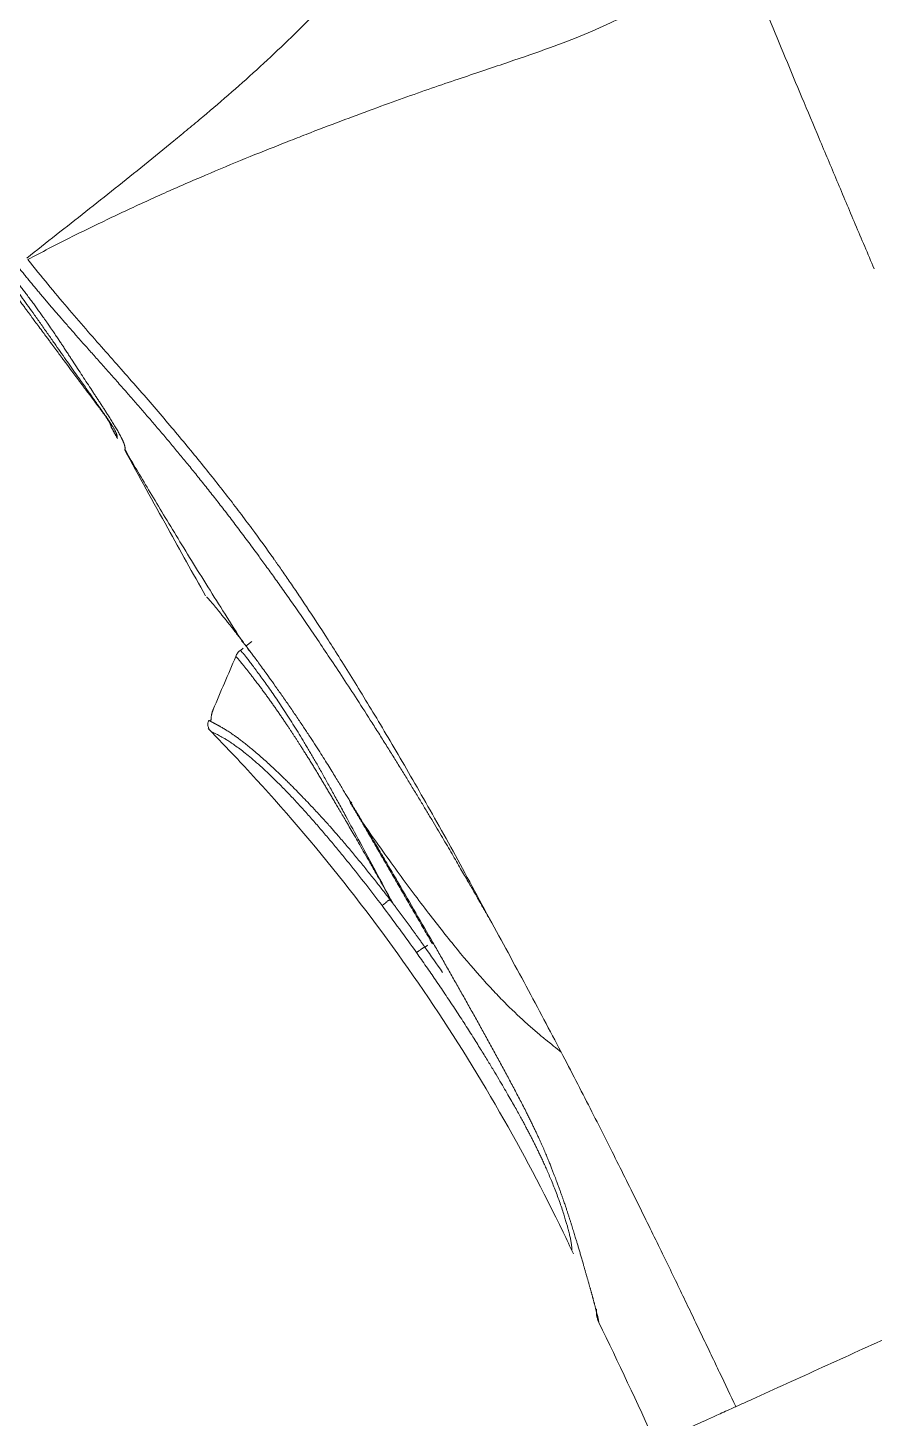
# Model space of a CAD drawing. Extents: x 1155 to 2284, y 0 to 827.
# Drawn here: x 1906.8 to 1940.4, y 413.6 to 468.8 of the extents above; entities that cross this region are included whole.
import ezdxf

# ---------------------------------------------------------------- set-up
doc = ezdxf.new("R2010")
doc.units = 0
doc.header["$LTSCALE"] = 3
doc.header["$MEASUREMENT"] = 0
doc.layers.add('1', color=7, linetype='CONTINUOUS')

msp = doc.modelspace()

# ---------------------------------------------------------------- linework, layer by layer
at = {"layer": '1', "color": 7, "linetype": 'Continuous', "lineweight": 18}
for p, q in [((1910.072, 452.935), (1910.072, 452.939)), ((1910.31, 452.498), (1910.31, 452.499)), ((1910.604, 452.022), (1910.604, 452.022)), ((1910.604, 452.022), (1910.604, 452.022)), ((1915.646, 444.43), (1915.42, 444.252)), ((1915.308, 444.164), (1915.195, 444.075)), ((1922.526, 432.289), (1922.513, 432.307)), ((1929.319, 417.784), (1929.321, 417.778))]:
    msp.add_line(p, q, dxfattribs=at)
at = {"layer": '1', "color": 7, "linetype": 'Continuous', "lineweight": 13}
msp.add_ellipse((1860.488, 388.334), major_axis=(-75.634, 0), ratio=1, start_param=3.758309, end_param=3.788916, dxfattribs=at)
at = {"layer": '1', "color": 7, "linetype": 'Continuous', "lineweight": 18}
msp.add_ellipse((1923.673, 432.95), major_axis=(-0.869, -0.495), ratio=0.007376, start_param=6.273485, end_param=6.568185, dxfattribs=at)
at = {"layer": '1', "color": 7, "linetype": 'Continuous', "lineweight": 13}
for points, knots in [([(1924.361, 475.747), (1923.673, 475.034), (1922.984, 474.323), (1922.127, 473.434), (1921.956, 473.256), (1921.614, 472.9), (1921.443, 472.722), (1920.931, 472.189), (1920.589, 471.832), (1919.902, 471.12), (1919.557, 470.764), (1918.863, 470.053), (1918.512, 469.697), (1917.805, 468.989), (1917.447, 468.636), (1916.722, 467.937), (1916.355, 467.591), (1915.24, 466.568), (1914.477, 465.905), (1913.515, 465.094), (1913.322, 464.933), (1912.936, 464.613), (1912.743, 464.453), (1912.163, 463.977), (1911.776, 463.662), (1911.001, 463.038), (1910.614, 462.727), (1909.837, 462.109), (1909.448, 461.801), (1908.67, 461.186), (1908.28, 460.879), (1907.498, 460.262), (1907.106, 459.953), (1906.714, 459.643)], [0, 0, 0, 0, 0.125, 0.125, 0.15625, 0.15625, 0.1875, 0.1875, 0.25, 0.25, 0.3125, 0.3125, 0.375, 0.375, 0.4375, 0.4375, 0.5, 0.5, 0.625, 0.625, 0.65625, 0.65625, 0.6875, 0.6875, 0.75, 0.75, 0.8125, 0.8125, 0.875, 0.875, 0.9375, 0.9375, 1, 1, 1, 1]), ([(1933.632, 471.908), (1933.531, 471.779), (1933.421, 471.638), (1933.181, 471.341), (1933.05, 471.185), (1932.828, 470.947), (1932.749, 470.868), (1932.583, 470.708), (1932.494, 470.628), (1932.214, 470.387), (1932.005, 470.224), (1931.537, 469.893), (1931.278, 469.725), (1930.697, 469.387), (1930.375, 469.217), (1929.664, 468.874), (1929.275, 468.701), (1928.425, 468.351), (1927.964, 468.173), (1926.964, 467.808), (1926.425, 467.621), (1925.551, 467.324), (1925.249, 467.222), (1924.623, 467.012), (1924.299, 466.903), (1923.292, 466.563), (1922.574, 466.318), (1921.424, 465.909), (1921.028, 465.766), (1920.208, 465.466), (1919.785, 465.309), (1918.907, 464.979), (1918.225, 464.719), (1917.51, 464.442), (1917.026, 464.252), (1916.781, 464.155), (1916.034, 463.858), (1915.522, 463.652), (1914.478, 463.221), (1913.945, 462.997), (1913.136, 462.648), (1912.864, 462.529), (1912.317, 462.288), (1911.767, 462.042), (1911.212, 461.788), (1910.656, 461.53), (1909.818, 461.137), (1908.978, 460.727), (1908.141, 460.307), (1907.863, 460.165), (1907.308, 459.879), (1907.032, 459.734), (1906.757, 459.589)], [0, 0, 0, 0, 0.0625, 0.0625, 0.125, 0.125, 0.15625, 0.15625, 0.1875, 0.1875, 0.25, 0.25, 0.3125, 0.3125, 0.375, 0.375, 0.4375, 0.4375, 0.5, 0.5, 0.5625, 0.5625, 0.59375, 0.59375, 0.625, 0.625, 0.6875, 0.6875, 0.71875, 0.71875, 0.75, 0.75, 0.78125, 0.796875, 0.796875, 0.8125, 0.8125, 0.84375, 0.84375, 0.875, 0.875, 0.890625, 0.890625, 0.90625, 0.921875, 0.921875, 0.9375, 0.96875, 0.96875, 0.984375, 0.984375, 1, 1, 1, 1]), ([(1910.31, 452.51), (1910.31, 452.507), (1910.31, 452.503), (1910.31, 452.5), (1910.31, 452.499), (1910.31, 452.499)], [0, 0, 0, 0, 0.406548, 0.855413, 1, 1, 1, 1]), ([(1910.611, 452.048), (1910.611, 452.048), (1910.611, 452.049), (1910.612, 452.05), (1910.612, 452.051), (1910.612, 452.052)], [0, 0, 0, 0, 0.5, 0.5, 1, 1, 1, 1]), ([(1910.612, 452.052), (1910.87, 451.605), (1911.165, 451.102), (1911.657, 450.273), (1911.83, 449.985), (1912.191, 449.386), (1912.568, 448.764), (1912.972, 448.103), (1913.39, 447.426), (1913.605, 447.079), (1914.265, 446.019), (1914.727, 445.286), (1915.201, 444.541)], [0, 0, 0, 0, 0.25, 0.25, 0.375, 0.375, 0.5, 0.625, 0.625, 0.75, 0.75, 1, 1, 1, 1]), ([(1915.585, 444.027), (1915.581, 444.031), (1915.577, 444.035), (1915.547, 444.065), (1915.524, 444.092), (1915.482, 444.151), (1915.464, 444.182), (1915.449, 444.214)], [0, 0, 0, 0, 0.073459, 0.073459, 0.53673, 0.53673, 1, 1, 1, 1]), ([(1914.02, 440.863), (1914.021, 440.863), (1914.027, 440.86), (1914.052, 440.847), (1914.071, 440.838), (1914.121, 440.814), (1914.152, 440.799), (1914.21, 440.77), (1914.231, 440.76), (1914.276, 440.737), (1914.301, 440.724), (1914.381, 440.681), (1914.443, 440.647), (1914.553, 440.583), (1914.593, 440.559), (1914.678, 440.506), (1914.724, 440.477), (1914.823, 440.412), (1914.876, 440.376), (1914.991, 440.296), (1915.052, 440.251), (1915.185, 440.152), (1915.256, 440.098), (1915.407, 439.979), (1915.488, 439.914), (1915.657, 439.773), (1915.746, 439.697), (1915.933, 439.533), (1916.03, 439.446), (1916.182, 439.307), (1916.233, 439.26), (1916.338, 439.161), (1916.391, 439.111), (1916.498, 439.007), (1916.552, 438.954), (1916.662, 438.846), (1916.718, 438.791), (1916.886, 438.621), (1917, 438.504), (1917.229, 438.264), (1917.344, 438.141), (1917.575, 437.891), (1917.691, 437.764), (1917.922, 437.506), (1918.037, 437.375), (1918.268, 437.112), (1918.382, 436.979), (1918.611, 436.712), (1918.724, 436.577), (1918.951, 436.307), (1919.064, 436.171), (1919.288, 435.897), (1919.4, 435.76), (1919.734, 435.347), (1919.954, 435.069), (1920.391, 434.509), (1920.607, 434.228), (1920.821, 433.945)], [0, 0, 0, 0, 0.062219, 0.062219, 0.124738, 0.124738, 0.187257, 0.187257, 0.218516, 0.218516, 0.249775, 0.249775, 0.312294, 0.312294, 0.343553, 0.343553, 0.374813, 0.374813, 0.406072, 0.406072, 0.437331, 0.437331, 0.468591, 0.468591, 0.49985, 0.49985, 0.53111, 0.53111, 0.562369, 0.562369, 0.577999, 0.577999, 0.593628, 0.593628, 0.609258, 0.609258, 0.624888, 0.624888, 0.656147, 0.656147, 0.687406, 0.687406, 0.718666, 0.718666, 0.749925, 0.749925, 0.781184, 0.781184, 0.812444, 0.812444, 0.843703, 0.843703, 0.874963, 0.874963, 0.937481, 0.937481, 1, 1, 1, 1]), ([(1920.097, 437.175), (1920.054, 437.248), (1920.01, 437.32), (1919.923, 437.464), (1919.88, 437.536), (1919.815, 437.645), (1919.794, 437.681), (1919.751, 437.754), (1919.686, 437.862), (1919.62, 437.971), (1919.577, 438.043)], [0, 0, 0, 0, 0.25, 0.25, 0.5, 0.5, 0.625, 0.625, 0.75, 1, 1, 1, 1]), ([(1922.84, 432.473), (1922.389, 433.259), (1921.935, 434.044), (1921.363, 435.024), (1921.249, 435.22), (1921.02, 435.611), (1920.905, 435.807), (1920.733, 436.1), (1920.675, 436.198), (1920.56, 436.394), (1920.503, 436.491), (1920.416, 436.638), (1920.387, 436.687), (1920.33, 436.785), (1920.301, 436.834), (1920.243, 436.931), (1920.214, 436.98), (1920.155, 437.078), (1920.126, 437.126), (1920.097, 437.175)], [0, 0, 0, 0, 0.5, 0.5, 0.625, 0.625, 0.75, 0.75, 0.8125, 0.8125, 0.875, 0.875, 0.90625, 0.90625, 0.9375, 0.9375, 0.96875, 0.96875, 1, 1, 1, 1]), ([(1921.249, 434.035), (1921.246, 434.04), (1921.24, 434.048), (1921.232, 434.06), (1921.223, 434.071), (1921.215, 434.082), (1921.207, 434.092), (1921.199, 434.101), (1921.191, 434.109), (1921.184, 434.117), (1921.176, 434.124), (1921.169, 434.13), (1921.161, 434.136), (1921.154, 434.141), (1921.147, 434.145), (1921.137, 434.15), (1921.125, 434.155), (1921.11, 434.157), (1921.095, 434.156), (1921.081, 434.152), (1921.07, 434.147), (1921.06, 434.141), (1921.049, 434.134), (1921.039, 434.126), (1921.03, 434.119), (1921.022, 434.111), (1921.012, 434.1), (1920.996, 434.084), (1920.981, 434.069), (1920.97, 434.057), (1920.962, 434.049), (1920.954, 434.042), (1920.946, 434.036), (1920.938, 434.029), (1920.93, 434.023), (1920.921, 434.018), (1920.913, 434.012), (1920.904, 434.007), (1920.897, 434.002), (1920.889, 433.997), (1920.882, 433.992), (1920.876, 433.987), (1920.87, 433.982), (1920.862, 433.976), (1920.853, 433.969), (1920.843, 433.962), (1920.836, 433.956), (1920.831, 433.952), (1920.827, 433.949), (1920.823, 433.946), (1920.822, 433.945), (1920.821, 433.945)], [0, 0, 0, 0, 0.020802, 0.040731, 0.059794, 0.078001, 0.095364, 0.111895, 0.127609, 0.142525, 0.156663, 0.170049, 0.182711, 0.194686, 0.206017, 0.216753, 0.238573, 0.259152, 0.279397, 0.300287, 0.31552, 0.331753, 0.34911, 0.367695, 0.387598, 0.39706, 0.418483, 0.452089, 0.498144, 0.515328, 0.532665, 0.550162, 0.567826, 0.585662, 0.603674, 0.621866, 0.641344, 0.660711, 0.679955, 0.699067, 0.718037, 0.736857, 0.755517, 0.77401, 0.814879, 0.852808, 0.887822, 0.919971, 0.949328, 0.975974, 1, 1, 1, 1]), ([(1922.513, 432.307), (1922.492, 432.292), (1922.471, 432.277), (1922.431, 432.249), (1922.412, 432.235), (1922.385, 432.216), (1922.376, 432.21), (1922.36, 432.198), (1922.352, 432.192), (1922.328, 432.176), (1922.314, 432.165), (1922.293, 432.151), (1922.286, 432.146), (1922.273, 432.137), (1922.267, 432.132), (1922.249, 432.119), (1922.237, 432.111), (1922.208, 432.09), (1922.194, 432.081), (1922.189, 432.077)], [0, 0, 0, 0, 0.125, 0.125, 0.25, 0.25, 0.3125, 0.3125, 0.375, 0.375, 0.5, 0.5, 0.5625, 0.5625, 0.625, 0.625, 0.75, 0.75, 1, 1, 1, 1]), ([(1955.949, 423.627), (1955.95, 423.627), (1955.692, 423.51), (1954.436, 422.94), (1952.898, 422.241), (1950.735, 421.259), (1948.606, 420.293), (1946.816, 419.48), (1945.434, 418.852), (1944.017, 418.209), (1942.589, 417.56), (1941.163, 416.913), (1939.737, 416.265), (1938.312, 415.618), (1936.891, 414.973), (1935.724, 414.443), (1935.071, 414.147), (1934.867, 414.054)], [0, 0, 0, 0, 0.186215, 0.279321, 0.372426, 0.465532, 0.558637, 0.60519, 0.651743, 0.698296, 0.744849, 0.791401, 0.837954, 0.884507, 0.93106, 0.977613, 1, 1, 1, 1]), ([(1934.867, 414.054), (1934.859, 414.05), (1934.639, 413.95), (1934.023, 413.671), (1933.276, 413.332), (1932.538, 412.997), (1932.15, 412.821), (1931.975, 412.741), (1931.919, 412.715)], [0, 0, 0, 0, 0.003252, 0.088413, 0.258733, 0.429054, 0.769695, 1, 1, 1, 1])]:
    msp.add_open_spline(points, degree=3, knots=knots, dxfattribs=at)
at = {"layer": '1', "color": 7, "linetype": 'Continuous', "lineweight": 18}
for points, knots in [([(1940.36, 459.222), (1940.106, 459.819), (1939.856, 460.408), (1939.363, 461.571), (1939.121, 462.145), (1938.643, 463.277), (1938.408, 463.836), (1937.945, 464.939), (1937.717, 465.483), (1937.044, 467.094), (1936.61, 468.138), (1935.771, 470.166), (1935.367, 471.148), (1934.978, 472.099)], [0, 0, 0, 0, 0.125, 0.125, 0.25, 0.25, 0.375, 0.375, 0.5, 0.5, 0.75, 0.75, 1, 1, 1, 1]), ([(1904.412, 460.6), (1904.423, 460.586), (1904.444, 460.559), (1904.477, 460.517), (1904.51, 460.475), (1904.543, 460.432), (1904.578, 460.389), (1904.612, 460.344), (1904.648, 460.299), (1904.683, 460.253), (1904.72, 460.206), (1904.757, 460.159), (1904.794, 460.111), (1904.832, 460.062), (1904.87, 460.013), (1904.909, 459.963), (1904.948, 459.912), (1904.988, 459.861), (1905.028, 459.809), (1905.068, 459.757), (1905.109, 459.704), (1905.151, 459.65), (1905.193, 459.596), (1905.235, 459.541), (1905.277, 459.485), (1905.32, 459.43), (1905.363, 459.373), (1905.407, 459.316), (1905.451, 459.259), (1905.5, 459.194), (1905.563, 459.112), (1905.646, 459.002), (1905.751, 458.863), (1905.877, 458.696), (1905.994, 458.542), (1906.103, 458.396), (1906.207, 458.258), (1906.333, 458.089), (1906.461, 457.917), (1906.58, 457.757), (1906.681, 457.621), (1906.771, 457.499), (1906.851, 457.391), (1906.94, 457.27), (1907.055, 457.116), (1907.206, 456.913), (1907.356, 456.71), (1907.491, 456.527), (1907.599, 456.381), (1907.694, 456.251), (1907.779, 456.137), (1907.846, 456.045), (1907.906, 455.966), (1907.963, 455.889), (1908.031, 455.797), (1908.11, 455.692), (1908.197, 455.575), (1908.335, 455.39), (1908.495, 455.175), (1908.629, 454.995), (1908.708, 454.889), (1908.749, 454.835), (1908.79, 454.78), (1908.831, 454.725), (1908.874, 454.668), (1908.916, 454.611), (1908.959, 454.554), (1909.002, 454.497), (1909.045, 454.439), (1909.153, 454.296), (1909.309, 454.088), (1909.442, 453.91), (1909.518, 453.808), (1909.55, 453.765), (1909.583, 453.721), (1909.617, 453.675), (1909.652, 453.628), (1909.687, 453.58), (1909.722, 453.533), (1909.756, 453.485), (1909.79, 453.438), (1909.823, 453.392), (1909.852, 453.35), (1909.879, 453.311), (1909.903, 453.276), (1909.924, 453.244), (1909.941, 453.218), (1909.954, 453.197), (1909.964, 453.182), (1909.973, 453.167), (1909.981, 453.154), (1909.988, 453.141), (1909.995, 453.129), (1910.002, 453.118), (1910.007, 453.108), (1910.012, 453.098), (1910.017, 453.089), (1910.024, 453.075), (1910.033, 453.057), (1910.042, 453.036), (1910.05, 453.018), (1910.056, 453.002), (1910.061, 452.988), (1910.065, 452.977), (1910.068, 452.967), (1910.069, 452.96), (1910.07, 452.956), (1910.071, 452.953), (1910.071, 452.95), (1910.071, 452.947), (1910.072, 452.943), (1910.072, 452.941), (1910.072, 452.939)], [0, 0, 0, 0, 0.002133, 0.004314, 0.006543, 0.008821, 0.011147, 0.013521, 0.015944, 0.018415, 0.020935, 0.023502, 0.026118, 0.028782, 0.031494, 0.034254, 0.037062, 0.039918, 0.042822, 0.045773, 0.048772, 0.051819, 0.054913, 0.058055, 0.061244, 0.064481, 0.067764, 0.071095, 0.074472, 0.077897, 0.082593, 0.089196, 0.097697, 0.108084, 0.120342, 0.127175, 0.136237, 0.14751, 0.160971, 0.171615, 0.181382, 0.190277, 0.198309, 0.205483, 0.217629, 0.233691, 0.253593, 0.267773, 0.280789, 0.292657, 0.303393, 0.31301, 0.318866, 0.326358, 0.33547, 0.346185, 0.358482, 0.372337, 0.4065, 0.43382, 0.44074, 0.447907, 0.45532, 0.462977, 0.470874, 0.47901, 0.48738, 0.495984, 0.504818, 0.513879, 0.563707, 0.611876, 0.620674, 0.630149, 0.640291, 0.651088, 0.662529, 0.674601, 0.687291, 0.700586, 0.714469, 0.72911, 0.743205, 0.756763, 0.769792, 0.782299, 0.79429, 0.80125, 0.808018, 0.814595, 0.820983, 0.827186, 0.833206, 0.839044, 0.844702, 0.850183, 0.855489, 0.860621, 0.875417, 0.88942, 0.902652, 0.915138, 0.926897, 0.937949, 0.949047, 0.960519, 0.963884, 0.968545, 0.974495, 0.981728, 0.990233, 1, 1, 1, 1]), ([(1904.782, 460.375), (1904.868, 460.266), (1905.03, 460.059), (1905.255, 459.77), (1905.454, 459.512), (1905.633, 459.278), (1905.803, 459.054), (1905.976, 458.824), (1906.158, 458.579), (1906.353, 458.314), (1906.564, 458.026), (1906.792, 457.711), (1907.038, 457.367), (1907.3, 456.997), (1907.562, 456.624), (1907.812, 456.268), (1908.049, 455.929), (1908.283, 455.596), (1908.508, 455.275), (1908.712, 454.984), (1908.889, 454.735), (1909.039, 454.522), (1909.168, 454.339), (1909.28, 454.181), (1909.377, 454.045), (1909.461, 453.927), (1909.534, 453.824), (1909.599, 453.732), (1909.659, 453.648), (1909.715, 453.568), (1909.77, 453.491), (1909.824, 453.414), (1909.878, 453.336), (1909.934, 453.255), (1909.991, 453.172), (1910.045, 453.091), (1910.092, 453.019), (1910.131, 452.958), (1910.162, 452.907), (1910.188, 452.863), (1910.21, 452.821), (1910.231, 452.78), (1910.25, 452.742), (1910.264, 452.708), (1910.275, 452.679), (1910.284, 452.653), (1910.292, 452.627), (1910.298, 452.602), (1910.304, 452.577), (1910.307, 452.555), (1910.31, 452.538), (1910.311, 452.524), (1910.311, 452.518), (1910.311, 452.515)], [0, 0, 0, 0, 0.017309, 0.033228, 0.047739, 0.06099, 0.073736, 0.087362, 0.102467, 0.118951, 0.137486, 0.15867, 0.182769, 0.210199, 0.24073, 0.270482, 0.299349, 0.330949, 0.365284, 0.397821, 0.427272, 0.454282, 0.479057, 0.501851, 0.522724, 0.54167, 0.558958, 0.575092, 0.590581, 0.605879, 0.621416, 0.637633, 0.655054, 0.674168, 0.695632, 0.718587, 0.740608, 0.760065, 0.776962, 0.792533, 0.808303, 0.824899, 0.842314, 0.858771, 0.873081, 0.886541, 0.900724, 0.916966, 0.935234, 0.953757, 0.970724, 0.985799, 1, 1, 1, 1]), ([(1905.188, 460.159), (1905.2, 460.144), (1905.225, 460.112), (1905.262, 460.065), (1905.3, 460.016), (1905.338, 459.966), (1905.378, 459.916), (1905.418, 459.864), (1905.46, 459.811), (1905.502, 459.757), (1905.544, 459.702), (1905.588, 459.647), (1905.633, 459.59), (1905.71, 459.491), (1905.815, 459.358), (1905.939, 459.199), (1906.046, 459.063), (1906.152, 458.928), (1906.262, 458.787), (1906.381, 458.632), (1906.502, 458.475), (1906.623, 458.315), (1906.745, 458.154), (1906.869, 457.99), (1906.968, 457.855), (1907.046, 457.75), (1907.101, 457.675), (1907.157, 457.598), (1907.214, 457.519), (1907.272, 457.439), (1907.33, 457.357), (1907.382, 457.285), (1907.44, 457.202), (1907.518, 457.09), (1907.636, 456.92), (1907.744, 456.762), (1907.83, 456.634), (1907.884, 456.554), (1907.936, 456.477), (1907.985, 456.404), (1908.031, 456.335), (1908.075, 456.268), (1908.117, 456.205), (1908.177, 456.113), (1908.257, 455.992), (1908.354, 455.844), (1908.449, 455.699), (1908.577, 455.503), (1908.739, 455.255), (1908.93, 454.962), (1909.119, 454.674), (1909.269, 454.444), (1909.387, 454.265), (1909.474, 454.132), (1909.561, 453.999), (1909.649, 453.865), (1909.735, 453.733), (1909.82, 453.602), (1909.903, 453.473), (1909.997, 453.325), (1910.1, 453.162), (1910.207, 452.987), (1910.306, 452.821), (1910.395, 452.665), (1910.45, 452.561), (1910.482, 452.498), (1910.496, 452.47), (1910.509, 452.443), (1910.521, 452.417), (1910.532, 452.392), (1910.543, 452.368), (1910.553, 452.345), (1910.562, 452.322), (1910.57, 452.301), (1910.578, 452.28), (1910.585, 452.26), (1910.591, 452.241), (1910.597, 452.222), (1910.602, 452.205), (1910.606, 452.188), (1910.61, 452.172), (1910.613, 452.157), (1910.615, 452.142), (1910.617, 452.128), (1910.618, 452.115), (1910.619, 452.103), (1910.618, 452.091), (1910.618, 452.08), (1910.617, 452.07), (1910.615, 452.061), (1910.613, 452.055), (1910.612, 452.052)], [0, 0, 0, 0, 0.002497, 0.005059, 0.007687, 0.01038, 0.01314, 0.015965, 0.018857, 0.021815, 0.02484, 0.027931, 0.031089, 0.034314, 0.044487, 0.053504, 0.061363, 0.068062, 0.077092, 0.086414, 0.096035, 0.10596, 0.116194, 0.126739, 0.137595, 0.14248, 0.147512, 0.152691, 0.158015, 0.163486, 0.169102, 0.174862, 0.178568, 0.186531, 0.198741, 0.215169, 0.221485, 0.227592, 0.233492, 0.239184, 0.24467, 0.249949, 0.255024, 0.259895, 0.272417, 0.284975, 0.29757, 0.310203, 0.337797, 0.367077, 0.398036, 0.430664, 0.446665, 0.463475, 0.481088, 0.499498, 0.518696, 0.538674, 0.559423, 0.580932, 0.614082, 0.649357, 0.686693, 0.726022, 0.767254, 0.776254, 0.785255, 0.794258, 0.803261, 0.812264, 0.821267, 0.830269, 0.839268, 0.848265, 0.857259, 0.866249, 0.875233, 0.884212, 0.893185, 0.90215, 0.911107, 0.920054, 0.928991, 0.937917, 0.94683, 0.955731, 0.964618, 0.973489, 0.982344, 0.991181, 1, 1, 1, 1]), ([(1925.081, 433.424), (1925.064, 433.455), (1925.026, 433.522), (1924.964, 433.631), (1924.892, 433.759), (1924.809, 433.904), (1924.716, 434.067), (1924.612, 434.248), (1924.498, 434.447), (1924.374, 434.663), (1924.239, 434.897), (1924.094, 435.148), (1923.938, 435.415), (1923.772, 435.7), (1923.596, 436), (1923.41, 436.317), (1923.214, 436.65), (1923.007, 436.998), (1922.791, 437.36), (1922.565, 437.738), (1922.329, 438.128), (1922.084, 438.533), (1921.829, 438.95), (1921.566, 439.378), (1921.293, 439.818), (1921.013, 440.269), (1920.724, 440.729), (1920.33, 441.35), (1919.845, 442.105), (1919.285, 442.964), (1918.759, 443.759), (1918.266, 444.493), (1917.804, 445.17), (1917.374, 445.792), (1916.974, 446.362), (1916.603, 446.884), (1916.26, 447.362), (1915.972, 447.756), (1915.732, 448.084), (1915.529, 448.358), (1915.328, 448.627), (1915.129, 448.892), (1914.932, 449.152), (1914.737, 449.407), (1914.544, 449.659), (1914.353, 449.905), (1914.163, 450.148), (1913.975, 450.387), (1913.789, 450.621), (1913.605, 450.851), (1913.423, 451.078), (1913.242, 451.301), (1913.063, 451.52), (1912.886, 451.735), (1912.71, 451.948), (1912.537, 452.156), (1912.365, 452.362), (1912.194, 452.564), (1912.025, 452.763), (1911.858, 452.96), (1911.693, 453.153), (1911.529, 453.344), (1911.366, 453.532), (1911.206, 453.717), (1911.046, 453.9), (1910.888, 454.081), (1910.718, 454.275), (1910.536, 454.483), (1910.342, 454.702), (1910.153, 454.916), (1909.968, 455.125), (1909.786, 455.329), (1909.609, 455.529), (1909.435, 455.724), (1909.265, 455.916), (1909.098, 456.103), (1908.935, 456.287), (1908.775, 456.468), (1908.619, 456.645), (1908.466, 456.82), (1908.316, 456.991), (1908.169, 457.159), (1908.025, 457.324), (1907.884, 457.487), (1907.746, 457.647), (1907.611, 457.805), (1907.479, 457.96), (1907.349, 458.113), (1907.222, 458.264), (1907.098, 458.413), (1906.976, 458.559), (1906.857, 458.703), (1906.741, 458.845), (1906.626, 458.985), (1906.514, 459.124), (1906.405, 459.26), (1906.298, 459.394), (1906.227, 459.483), (1906.192, 459.528)], [0, 0, 0, 0, 0.002427, 0.005338, 0.008732, 0.012608, 0.016967, 0.021806, 0.027125, 0.032923, 0.039197, 0.045946, 0.053167, 0.060857, 0.069013, 0.077631, 0.086706, 0.096234, 0.106208, 0.116624, 0.127474, 0.138751, 0.150449, 0.162559, 0.175072, 0.18798, 0.201273, 0.214942, 0.242353, 0.268305, 0.292848, 0.316029, 0.33789, 0.358469, 0.377804, 0.395928, 0.412875, 0.428672, 0.438979, 0.449254, 0.459498, 0.469712, 0.479895, 0.490049, 0.500173, 0.510269, 0.520335, 0.530373, 0.540381, 0.550361, 0.560313, 0.570235, 0.580128, 0.589992, 0.599825, 0.609628, 0.619399, 0.629139, 0.638845, 0.648518, 0.658157, 0.667761, 0.677328, 0.686859, 0.696352, 0.705805, 0.715219, 0.727175, 0.738936, 0.750502, 0.761873, 0.773049, 0.784031, 0.794819, 0.805415, 0.815818, 0.826029, 0.836051, 0.845884, 0.855531, 0.864994, 0.874274, 0.883374, 0.892296, 0.901043, 0.909616, 0.918018, 0.926252, 0.934321, 0.942227, 0.949974, 0.957566, 0.965004, 0.972292, 0.979432, 0.986429, 0.993284, 1, 1, 1, 1]), ([(1925.081, 433.425), (1924.818, 433.925), (1924.557, 434.412), (1924.045, 435.36), (1923.793, 435.82), (1923.299, 436.715), (1923.056, 437.149), (1922.582, 437.991), (1922.35, 438.399), (1921.898, 439.187), (1921.677, 439.568), (1921.247, 440.303), (1921.037, 440.658), (1920.631, 441.341), (1920.433, 441.669), (1920.05, 442.301), (1919.865, 442.604), (1919.326, 443.475), (1918.992, 444.007), (1918.37, 444.978), (1918.083, 445.417), (1917.687, 446.013), (1917.561, 446.201), (1917.32, 446.558), (1917.205, 446.727), (1916.987, 447.045), (1916.883, 447.194), (1916.736, 447.405), (1916.664, 447.507), (1916.584, 447.621), (1916.545, 447.676), (1916.526, 447.703), (1916.516, 447.717), (1916.511, 447.724), (1916.509, 447.727), (1916.508, 447.729), (1916.507, 447.73), (1916.507, 447.73), (1916.507, 447.73), (1916.507, 447.73), (1916.507, 447.73), (1916.244, 448.1), (1915.959, 448.495), (1915.499, 449.116), (1915.34, 449.328), (1915.013, 449.759), (1914.845, 449.979), (1914.499, 450.425), (1914.321, 450.651), (1913.958, 451.109), (1913.772, 451.341), (1913.392, 451.809), (1913.198, 452.045), (1912.803, 452.522), (1912.602, 452.762), (1912.192, 453.246), (1911.984, 453.49), (1911.56, 453.982), (1911.345, 454.23), (1910.907, 454.732), (1910.684, 454.985), (1910.232, 455.499), (1910.003, 455.76), (1909.535, 456.291), (1909.298, 456.562), (1908.814, 457.117), (1908.568, 457.401), (1908.067, 457.988), (1907.812, 458.291), (1907.292, 458.921), (1907.027, 459.247), (1906.757, 459.589)], [0, 0, 0, 0, 0.03125, 0.03125, 0.0625, 0.0625, 0.09375, 0.09375, 0.125, 0.125, 0.15625, 0.15625, 0.1875, 0.1875, 0.21875, 0.21875, 0.25, 0.25, 0.3125, 0.3125, 0.375, 0.375, 0.40625, 0.40625, 0.4375, 0.4375, 0.46875, 0.46875, 0.484375, 0.492187, 0.496094, 0.498047, 0.499023, 0.499512, 0.499756, 0.499878, 0.499939, 0.499969, 0.499985, 0.499985, 0.5, 0.5, 0.5625, 0.5625, 0.59375, 0.59375, 0.625, 0.625, 0.65625, 0.65625, 0.6875, 0.6875, 0.71875, 0.71875, 0.75, 0.75, 0.78125, 0.78125, 0.8125, 0.8125, 0.84375, 0.84375, 0.875, 0.875, 0.90625, 0.90625, 0.9375, 0.9375, 0.96875, 0.96875, 1, 1, 1, 1]), ([(1910.604, 452.023), (1910.604, 452.023), (1910.605, 452.024), (1910.605, 452.026), (1910.606, 452.031), (1910.608, 452.036), (1910.609, 452.042), (1910.61, 452.046), (1910.611, 452.048)], [0, 0, 0, 0, 0.106163, 0.330568, 0.532153, 0.710913, 0.866858, 1, 1, 1, 1]), ([(1913.811, 446.243), (1913.31, 447.137), (1912.236, 449.061), (1911.171, 450.989), (1910.604, 452.022)], [0, 0, 0, 0, 0.464952, 1, 1, 1, 1]), ([(1915.201, 444.541), (1915.188, 444.559), (1915.152, 444.605), (1915.085, 444.691), (1914.996, 444.806), (1914.921, 444.903), (1914.863, 444.977), (1914.827, 445.023), (1914.785, 445.077), (1914.737, 445.137), (1914.686, 445.202), (1914.63, 445.272), (1914.574, 445.343), (1914.518, 445.412), (1914.466, 445.478), (1914.415, 445.54), (1914.367, 445.6), (1914.321, 445.658), (1914.278, 445.711), (1914.238, 445.759), (1914.202, 445.803), (1914.17, 445.842), (1914.141, 445.878), (1914.114, 445.909), (1914.09, 445.938), (1914.065, 445.967), (1914.038, 445.998), (1914.01, 446.03), (1913.985, 446.059), (1913.962, 446.085), (1913.94, 446.108), (1913.921, 446.129), (1913.904, 446.148), (1913.889, 446.165), (1913.875, 446.179), (1913.865, 446.189), (1913.861, 446.194), (1913.859, 446.195)], [0, 0, 0, 0, 0.016195, 0.04288, 0.080041, 0.127657, 0.141531, 0.158421, 0.178324, 0.201239, 0.227163, 0.256091, 0.288015, 0.318982, 0.34991, 0.380806, 0.411672, 0.442511, 0.473324, 0.502483, 0.530538, 0.557483, 0.583319, 0.608046, 0.631665, 0.654178, 0.68792, 0.72164, 0.755336, 0.789005, 0.822649, 0.856267, 0.889862, 0.923435, 0.956988, 0.990525, 1, 1, 1, 1]), ([(1915.348, 444.342), (1915.343, 444.346), (1915.338, 444.351), (1915.306, 444.383), (1915.281, 444.412), (1915.237, 444.474), (1915.218, 444.507), (1915.201, 444.541)], [0, 0, 0, 0, 0.081542, 0.081542, 0.540771, 0.540771, 1, 1, 1, 1]), ([(1915.449, 444.214), (1915.406, 444.271), (1915.364, 444.327), (1915.281, 444.436), (1915.241, 444.489), (1915.201, 444.541)], [0, 0, 0, 0, 0.5, 0.5, 1, 1, 1, 1]), ([(1915.195, 444.075), (1915.156, 444.044), (1915.12, 444.008), (1915.058, 443.928), (1915.033, 443.884), (1915.014, 443.838)], [0, 0, 0, 0, 0.5, 0.5, 1, 1, 1, 1]), ([(1915.014, 443.838), (1915.014, 443.838), (1915.015, 443.836), (1915.02, 443.83), (1915.029, 443.82), (1915.042, 443.806), (1915.058, 443.789), (1915.079, 443.767), (1915.104, 443.739), (1915.134, 443.704), (1915.17, 443.66), (1915.216, 443.605), (1915.274, 443.535), (1915.343, 443.451), (1915.42, 443.354), (1915.5, 443.251), (1915.583, 443.142), (1915.674, 443.026), (1915.774, 442.897), (1915.88, 442.758), (1915.987, 442.616), (1916.09, 442.479), (1916.188, 442.345), (1916.285, 442.212), (1916.382, 442.077), (1916.479, 441.94), (1916.575, 441.804), (1916.67, 441.668), (1916.764, 441.531), (1916.857, 441.394), (1916.947, 441.262), (1917.03, 441.138), (1917.105, 441.025), (1917.174, 440.922), (1917.24, 440.823), (1917.305, 440.724), (1917.371, 440.624), (1917.437, 440.522), (1917.503, 440.418), (1917.573, 440.309), (1917.646, 440.193), (1917.724, 440.067), (1917.81, 439.932), (1917.901, 439.787), (1917.997, 439.634), (1918.095, 439.476), (1918.194, 439.314), (1918.292, 439.153), (1918.388, 438.992), (1918.481, 438.835), (1918.573, 438.68), (1918.664, 438.526), (1918.755, 438.373), (1918.847, 438.218), (1918.942, 438.059), (1919.043, 437.888), (1919.154, 437.7), (1919.277, 437.49), (1919.413, 437.257), (1919.562, 437.003), (1919.724, 436.726), (1919.896, 436.425), (1920.082, 436.099), (1920.284, 435.746), (1920.502, 435.365), (1920.736, 434.952), (1920.986, 434.505), (1921.158, 434.196), (1921.248, 434.035), (1921.248, 434.035)], [0, 0, 0, 0, 0.02725, 0.052329, 0.07551, 0.097259, 0.118569, 0.14006, 0.161732, 0.183239, 0.204561, 0.226954, 0.251149, 0.27588, 0.299491, 0.320718, 0.340296, 0.359822, 0.379833, 0.399673, 0.417853, 0.433813, 0.448284, 0.462067, 0.475405, 0.488156, 0.500297, 0.511938, 0.523203, 0.534159, 0.54456, 0.553877, 0.561996, 0.569302, 0.576247, 0.583132, 0.590023, 0.596909, 0.603847, 0.610969, 0.618468, 0.626517, 0.635182, 0.644424, 0.654133, 0.664138, 0.674256, 0.684339, 0.694279, 0.703989, 0.713492, 0.722939, 0.73241, 0.741903, 0.75163, 0.762037, 0.773594, 0.786585, 0.801014, 0.816779, 0.833882, 0.852415, 0.872491, 0.894218, 0.917709, 0.943071, 0.97042, 0.999993, 1, 1, 1, 1]), ([(1915.195, 444.075), (1915.195, 444.075), (1915.204, 444.067), (1915.243, 444.026), (1915.273, 443.994), (1915.336, 443.921), (1915.36, 443.892), (1915.415, 443.824), (1915.446, 443.786), (1915.496, 443.722), (1915.513, 443.699), (1915.55, 443.651), (1915.607, 443.576), (1915.691, 443.462), (1915.76, 443.369), (1915.807, 443.305), (1915.879, 443.208), (1915.957, 443.103), (1916.064, 442.956), (1916.12, 442.879), (1916.235, 442.719), (1916.294, 442.635), (1916.416, 442.462), (1916.478, 442.372), (1916.606, 442.186), (1916.671, 442.09), (1916.802, 441.894), (1916.868, 441.793), (1917.001, 441.59), (1917.067, 441.486), (1917.201, 441.277), (1917.269, 441.17), (1917.402, 440.958), (1917.468, 440.853), (1917.6, 440.638), (1917.666, 440.529), (1917.767, 440.36), (1917.801, 440.302), (1917.87, 440.186), (1917.905, 440.126), (1917.976, 440.006), (1918.012, 439.945), (1918.085, 439.822), (1918.121, 439.76), (1918.195, 439.634), (1918.232, 439.569), (1918.307, 439.439), (1918.421, 439.239), (1918.537, 439.03), (1918.655, 438.816), (1918.695, 438.744), (1918.776, 438.597), (1918.899, 438.374), (1919.026, 438.143), (1919.2, 437.827), (1919.289, 437.665), (1919.562, 437.165), (1919.752, 436.814), (1920.149, 436.08), (1920.356, 435.695), (1920.789, 434.892), (1921.014, 434.472), (1921.248, 434.035)], [0, 0, 0, 0, 0.0625, 0.0625, 0.125, 0.125, 0.15625, 0.15625, 0.1875, 0.1875, 0.203125, 0.203125, 0.21875, 0.25, 0.265625, 0.265625, 0.28125, 0.3125, 0.3125, 0.34375, 0.34375, 0.375, 0.375, 0.40625, 0.40625, 0.4375, 0.4375, 0.46875, 0.46875, 0.5, 0.5, 0.53125, 0.53125, 0.5625, 0.5625, 0.59375, 0.59375, 0.609375, 0.609375, 0.625, 0.625, 0.640625, 0.640625, 0.65625, 0.65625, 0.671875, 0.671875, 0.6875, 0.71875, 0.71875, 0.734375, 0.734375, 0.75, 0.78125, 0.78125, 0.8125, 0.8125, 0.875, 0.875, 0.9375, 0.9375, 1, 1, 1, 1]), ([(1919.577, 438.043), (1919.547, 438.092), (1919.484, 438.197), (1919.386, 438.359), (1919.279, 438.537), (1919.163, 438.729), (1919.036, 438.939), (1918.895, 439.168), (1918.742, 439.416), (1918.574, 439.686), (1918.39, 439.978), (1918.188, 440.293), (1917.968, 440.633), (1917.728, 440.996), (1917.469, 441.381), (1917.193, 441.786), (1916.914, 442.189), (1916.65, 442.564), (1916.416, 442.893), (1916.215, 443.174), (1916.04, 443.414), (1915.889, 443.622), (1915.756, 443.802), (1915.641, 443.958), (1915.54, 444.093), (1915.478, 444.175), (1915.449, 444.214)], [0, 0, 0, 0, 0.021332, 0.044788, 0.069779, 0.096881, 0.126557, 0.158872, 0.194114, 0.232488, 0.274183, 0.319439, 0.368658, 0.422241, 0.480531, 0.544019, 0.611026, 0.675477, 0.733353, 0.784568, 0.830308, 0.871616, 0.908925, 0.942575, 0.972843, 1, 1, 1, 1]), ([(1913.938, 441.299), (1913.934, 441.289), (1913.92, 441.254), (1913.907, 441.193), (1913.904, 441.121), (1913.915, 441.049), (1913.946, 440.958), (1913.988, 440.896), (1914.02, 440.863)], [0, 0, 0, 0, 0.064854, 0.229363, 0.393872, 0.558381, 0.722889, 1, 1, 1, 1]), ([(1913.938, 441.299), (1913.938, 441.299), (1913.938, 441.299), (1913.938, 441.299), (1913.939, 441.299), (1913.939, 441.298), (1913.941, 441.298), (1913.942, 441.297), (1913.943, 441.296), (1913.945, 441.295), (1913.947, 441.294), (1913.95, 441.293), (1913.952, 441.292), (1913.955, 441.29), (1913.958, 441.289), (1913.961, 441.287), (1913.965, 441.285), (1913.969, 441.283), (1913.973, 441.281), (1913.978, 441.278), (1913.982, 441.276), (1913.987, 441.273), (1913.993, 441.27), (1913.998, 441.267), (1914.004, 441.264), (1914.01, 441.261), (1914.017, 441.258), (1914.023, 441.254), (1914.03, 441.25), (1914.038, 441.246), (1914.045, 441.242), (1914.053, 441.238), (1914.061, 441.234), (1914.069, 441.229), (1914.078, 441.224), (1914.087, 441.22), (1914.096, 441.215), (1914.106, 441.209), (1914.116, 441.204), (1914.126, 441.199), (1914.136, 441.193), (1914.146, 441.188), (1914.157, 441.182), (1914.168, 441.176), (1914.18, 441.17), (1914.191, 441.163), (1914.203, 441.157), (1914.215, 441.151), (1914.228, 441.144), (1914.24, 441.137), (1914.253, 441.13), (1914.266, 441.123), (1914.279, 441.116), (1914.293, 441.109), (1914.307, 441.101), (1914.321, 441.093), (1914.336, 441.085), (1914.351, 441.077), (1914.366, 441.069), (1914.395, 441.053), (1914.439, 441.028), (1914.5, 440.992), (1914.566, 440.953), (1914.635, 440.911), (1914.71, 440.864), (1914.788, 440.812), (1914.872, 440.756), (1914.967, 440.69), (1915.077, 440.611), (1915.206, 440.514), (1915.349, 440.404), (1915.505, 440.28), (1915.679, 440.137), (1915.869, 439.975), (1916.072, 439.798), (1916.276, 439.615), (1916.451, 439.455), (1916.594, 439.32), (1916.708, 439.212), (1916.827, 439.098), (1916.952, 438.977), (1917.083, 438.848), (1917.219, 438.713), (1917.361, 438.57), (1917.52, 438.408), (1917.711, 438.212), (1917.945, 437.967), (1918.178, 437.718), (1918.39, 437.488), (1918.558, 437.303), (1918.709, 437.134), (1918.843, 436.983), (1918.96, 436.851), (1919.088, 436.704), (1919.233, 436.536), (1919.4, 436.34), (1919.566, 436.144), (1919.73, 435.947), (1919.892, 435.751), (1920.052, 435.555), (1920.21, 435.36), (1920.366, 435.166), (1920.519, 434.974), (1920.67, 434.783), (1920.819, 434.593), (1920.964, 434.406), (1921.108, 434.22), (1921.202, 434.097), (1921.249, 434.035)], [0, 0, 0, 0, 0.004717, 0.009455, 0.014214, 0.018994, 0.023796, 0.02862, 0.033466, 0.038334, 0.043225, 0.048138, 0.053075, 0.058035, 0.063019, 0.068026, 0.073058, 0.078114, 0.083193, 0.088294, 0.093415, 0.098553, 0.103707, 0.108875, 0.114054, 0.119242, 0.124438, 0.129639, 0.134844, 0.140049, 0.145252, 0.150453, 0.155647, 0.160833, 0.166009, 0.171173, 0.176323, 0.181456, 0.186572, 0.191667, 0.196741, 0.201791, 0.206815, 0.211813, 0.216785, 0.221729, 0.226645, 0.231532, 0.23639, 0.241218, 0.246018, 0.250793, 0.255543, 0.260273, 0.264983, 0.269676, 0.274355, 0.279022, 0.283679, 0.288329, 0.304629, 0.320646, 0.336408, 0.351924, 0.36721, 0.382275, 0.397094, 0.411633, 0.429597, 0.447935, 0.466607, 0.485579, 0.504825, 0.526201, 0.546537, 0.566001, 0.584798, 0.594498, 0.604514, 0.614872, 0.625596, 0.6367, 0.648201, 0.660109, 0.672434, 0.688173, 0.707674, 0.731163, 0.746726, 0.760987, 0.773879, 0.785345, 0.795338, 0.803818, 0.818424, 0.833009, 0.847552, 0.862031, 0.87643, 0.89073, 0.904915, 0.918972, 0.932886, 0.946648, 0.960246, 0.973674, 0.986927, 1, 1, 1, 1]), ([(1913.914, 440.971), (1914.402, 440.475), (1916.196, 438.603), (1919.135, 435.199), (1922.523, 430.613), (1925.5, 425.867), (1927.377, 422.316), (1928.285, 420.407), (1928.419, 420.121)], [0, 0, 0, 0, 0.081702, 0.304912, 0.528169, 0.751425, 0.962949, 1, 1, 1, 1]), ([(1919.577, 438.043), (1919.569, 438.036), (1919.563, 438.032), (1919.559, 438.026), (1919.56, 438.025), (1919.568, 438.026), (1919.575, 438.029), (1919.595, 438.038), (1919.608, 438.044), (1919.624, 438.052)], [0, 0, 0, 0, 0.25, 0.25, 0.5, 0.5, 0.75, 0.75, 1, 1, 1, 1]), ([(1920.075, 437.162), (1920.074, 437.161), (1920.075, 437.162), (1920.081, 437.166), (1920.087, 437.17), (1920.097, 437.175)], [0, 0, 0, 0, 0.435937, 0.435937, 1, 1, 1, 1]), ([(1920.095, 437.174), (1920.55, 436.525), (1920.994, 435.902), (1921.852, 434.722), (1922.267, 434.166), (1922.863, 433.389), (1923.058, 433.14), (1923.438, 432.66), (1923.994, 431.971), (1924.511, 431.368), (1925.001, 430.823), (1925.16, 430.65), (1925.469, 430.323), (1925.92, 429.86), (1926.332, 429.473), (1926.719, 429.126), (1926.844, 429.018), (1927.084, 428.813), (1927.317, 428.62), (1927.531, 428.448), (1927.737, 428.283), (1927.835, 428.205), (1927.929, 428.131)], [0, 0, 0, 0, 0.125, 0.125, 0.25, 0.25, 0.3125, 0.3125, 0.375, 0.5, 0.5, 0.5625, 0.5625, 0.625, 0.75, 0.75, 0.8125, 0.8125, 0.875, 0.9375, 0.9375, 1, 1, 1, 1]), ([(1922.513, 432.307), (1922.487, 432.343), (1922.435, 432.416), (1922.358, 432.525), (1922.28, 432.634), (1922.202, 432.742), (1922.123, 432.851), (1922.045, 432.959), (1921.966, 433.068), (1921.887, 433.176), (1921.808, 433.284), (1921.729, 433.391), (1921.649, 433.499), (1921.569, 433.607), (1921.49, 433.714), (1921.409, 433.821), (1921.329, 433.928), (1921.275, 434), (1921.249, 434.035)], [0, 0, 0, 0, 0.062494, 0.124987, 0.187481, 0.249976, 0.312473, 0.374971, 0.43747, 0.49997, 0.56247, 0.624971, 0.687473, 0.749976, 0.81248, 0.874985, 0.937492, 1, 1, 1, 1]), ([(1925.081, 433.424), (1925.582, 432.522), (1926.072, 431.624), (1927.023, 429.854), (1927.485, 428.982), (1927.93, 428.131)], [0, 0, 0, 0, 0.5, 0.5, 1, 1, 1, 1]), ([(1929.431, 417.388), (1929.431, 417.387), (1929.432, 417.387), (1929.432, 417.386), (1929.433, 417.385), (1929.433, 417.384), (1929.433, 417.384), (1929.434, 417.384), (1929.434, 417.383), (1929.434, 417.383), (1929.434, 417.384), (1929.434, 417.384), (1929.434, 417.385), (1929.433, 417.385), (1929.433, 417.387), (1929.433, 417.388), (1929.433, 417.389), (1929.432, 417.391), (1929.431, 417.394), (1929.43, 417.397), (1929.429, 417.401), (1929.428, 417.405), (1929.427, 417.41), (1929.426, 417.414), (1929.425, 417.419), (1929.424, 417.424), (1929.423, 417.43), (1929.422, 417.435), (1929.421, 417.44), (1929.421, 417.445), (1929.42, 417.451), (1929.419, 417.456), (1929.418, 417.462), (1929.417, 417.468), (1929.415, 417.475), (1929.414, 417.481), (1929.413, 417.488), (1929.412, 417.496), (1929.411, 417.503), (1929.409, 417.511), (1929.408, 417.519), (1929.407, 417.525), (1929.406, 417.531), (1929.405, 417.535), (1929.404, 417.54), (1929.402, 417.546), (1929.401, 417.554), (1929.399, 417.563), (1929.396, 417.574), (1929.393, 417.586), (1929.39, 417.6), (1929.386, 417.616), (1929.382, 417.634), (1929.377, 417.655), (1929.371, 417.677), (1929.365, 417.703), (1929.357, 417.732), (1929.349, 417.764), (1929.341, 417.794), (1929.334, 417.821), (1929.328, 417.844), (1929.322, 417.868), (1929.315, 417.894), (1929.308, 417.922), (1929.301, 417.951), (1929.293, 417.981), (1929.284, 418.014), (1929.276, 418.048), (1929.266, 418.085), (1929.256, 418.123), (1929.245, 418.164), (1929.234, 418.208), (1929.222, 418.253), (1929.21, 418.298), (1929.199, 418.341), (1929.188, 418.382), (1929.177, 418.423), (1929.165, 418.467), (1929.153, 418.511), (1929.14, 418.556), (1929.127, 418.603), (1929.114, 418.651), (1929.1, 418.7), (1929.086, 418.75), (1929.071, 418.802), (1929.056, 418.854), (1929.041, 418.908), (1929.025, 418.962), (1929.009, 419.017), (1928.993, 419.072), (1928.977, 419.127), (1928.961, 419.183), (1928.946, 419.239), (1928.929, 419.294), (1928.913, 419.351), (1928.897, 419.407), (1928.881, 419.463), (1928.865, 419.52), (1928.849, 419.576), (1928.833, 419.633), (1928.817, 419.69), (1928.798, 419.756), (1928.777, 419.83), (1928.753, 419.914), (1928.729, 419.997), (1928.705, 420.079), (1928.682, 420.16), (1928.658, 420.239), (1928.636, 420.316), (1928.613, 420.392), (1928.591, 420.466), (1928.57, 420.537), (1928.549, 420.607), (1928.528, 420.674), (1928.505, 420.75), (1928.479, 420.836), (1928.448, 420.934), (1928.417, 421.036), (1928.384, 421.141), (1928.35, 421.25), (1928.315, 421.362), (1928.278, 421.477), (1928.24, 421.596), (1928.209, 421.691), (1928.186, 421.764), (1928.169, 421.815), (1928.149, 421.875), (1928.126, 421.943), (1928.101, 422.019), (1928.072, 422.104), (1928.04, 422.197), (1928.004, 422.3), (1927.965, 422.411), (1927.922, 422.532), (1927.876, 422.661), (1927.835, 422.772), (1927.801, 422.866), (1927.772, 422.943), (1927.739, 423.033), (1927.7, 423.136), (1927.656, 423.252), (1927.606, 423.381), (1927.55, 423.525), (1927.488, 423.681), (1927.419, 423.852), (1927.343, 424.036), (1927.274, 424.198), (1927.214, 424.337), (1927.165, 424.45), (1927.112, 424.568), (1927.056, 424.692), (1926.996, 424.822), (1926.933, 424.958), (1926.865, 425.099), (1926.794, 425.246), (1926.72, 425.399), (1926.641, 425.558), (1926.505, 425.83), (1926.308, 426.213), (1926.05, 426.703), (1925.79, 427.19), (1925.529, 427.676), (1925.265, 428.159), (1925, 428.642), (1924.733, 429.124), (1924.466, 429.604), (1924.197, 430.084), (1923.927, 430.563), (1923.657, 431.041), (1923.385, 431.519), (1923.113, 431.996), (1922.931, 432.314), (1922.84, 432.473)], [0, 0, 0, 0, 0.001285, 0.002668, 0.00415, 0.00573, 0.007409, 0.009187, 0.011063, 0.013038, 0.015111, 0.017283, 0.019555, 0.021925, 0.024393, 0.026961, 0.029628, 0.032394, 0.035259, 0.040177, 0.045068, 0.049931, 0.054766, 0.059574, 0.064354, 0.069106, 0.073831, 0.078529, 0.082368, 0.086199, 0.090022, 0.093836, 0.097641, 0.101438, 0.105226, 0.109006, 0.112778, 0.116541, 0.120295, 0.12404, 0.127778, 0.131506, 0.132721, 0.134286, 0.1362, 0.138463, 0.141077, 0.14404, 0.147354, 0.151019, 0.155034, 0.159401, 0.164119, 0.169189, 0.174611, 0.180386, 0.186514, 0.192994, 0.199826, 0.20384, 0.207999, 0.212303, 0.216753, 0.221348, 0.226089, 0.230976, 0.236009, 0.241188, 0.246513, 0.251985, 0.257604, 0.26337, 0.269284, 0.275346, 0.280106, 0.284852, 0.289584, 0.294303, 0.299009, 0.3037, 0.308378, 0.313041, 0.317691, 0.322326, 0.326946, 0.331553, 0.336145, 0.340715, 0.345238, 0.349713, 0.354141, 0.358521, 0.362853, 0.367138, 0.371375, 0.375564, 0.379707, 0.383802, 0.38785, 0.391851, 0.395805, 0.399712, 0.405469, 0.411053, 0.416464, 0.4217, 0.426762, 0.431649, 0.436362, 0.440899, 0.445262, 0.449449, 0.45346, 0.457296, 0.460956, 0.466266, 0.471688, 0.477221, 0.482867, 0.488625, 0.494495, 0.500477, 0.506573, 0.512781, 0.514952, 0.517513, 0.520463, 0.523801, 0.527529, 0.531644, 0.536148, 0.541039, 0.546316, 0.551979, 0.558028, 0.564461, 0.567417, 0.570957, 0.575079, 0.579782, 0.585067, 0.590933, 0.597378, 0.604404, 0.61201, 0.620199, 0.628971, 0.633667, 0.638626, 0.643847, 0.649326, 0.655065, 0.66106, 0.667312, 0.673819, 0.680582, 0.6876, 0.694873, 0.716871, 0.738776, 0.760606, 0.782421, 0.804226, 0.826016, 0.847791, 0.869553, 0.891306, 0.913055, 0.934799, 0.956538, 0.978272, 1, 1, 1, 1]), ([(1922.189, 432.077), (1922.318, 431.895), (1922.571, 431.535), (1922.946, 430.99), (1923.322, 430.436), (1923.7, 429.866), (1924.069, 429.298), (1924.414, 428.758), (1924.723, 428.264), (1924.995, 427.821), (1925.236, 427.424), (1925.449, 427.066), (1925.64, 426.742), (1925.811, 426.447), (1925.966, 426.178), (1926.104, 425.933), (1926.23, 425.71), (1926.342, 425.507), (1926.442, 425.323), (1926.532, 425.156), (1926.613, 425.002), (1926.689, 424.858), (1926.76, 424.72), (1926.829, 424.585), (1926.896, 424.449), (1926.965, 424.31), (1927.036, 424.165), (1927.11, 424.009), (1927.189, 423.841), (1927.273, 423.657), (1927.362, 423.458), (1927.455, 423.244), (1927.551, 423.016), (1927.649, 422.775), (1927.747, 422.522), (1927.844, 422.26), (1927.936, 422), (1928.016, 421.757), (1928.083, 421.544), (1928.135, 421.367), (1928.177, 421.221), (1928.209, 421.1), (1928.236, 420.996), (1928.259, 420.904), (1928.279, 420.819), (1928.298, 420.736), (1928.314, 420.654), (1928.329, 420.574), (1928.341, 420.498), (1928.349, 420.43), (1928.354, 420.373), (1928.356, 420.329), (1928.356, 420.297), (1928.356, 420.275), (1928.355, 420.261), (1928.354, 420.258), (1928.354, 420.258)], [0, 0, 0, 0, 0.032417, 0.063917, 0.096186, 0.129735, 0.16329, 0.194731, 0.22292, 0.247983, 0.270376, 0.290511, 0.308708, 0.325218, 0.340246, 0.35396, 0.366476, 0.377851, 0.38815, 0.397514, 0.406147, 0.414278, 0.422114, 0.429835, 0.437614, 0.445626, 0.454064, 0.46317, 0.473205, 0.484371, 0.496752, 0.510386, 0.525377, 0.541903, 0.560221, 0.580562, 0.60277, 0.625707, 0.647561, 0.667351, 0.684966, 0.70066, 0.71502, 0.728776, 0.742698, 0.757575, 0.774204, 0.793219, 0.81493, 0.839097, 0.864784, 0.890981, 0.917035, 0.942913, 0.970001, 1, 1, 1, 1]), ([(1927.93, 428.131), (1928.129, 427.749), (1928.324, 427.372), (1928.708, 426.627), (1928.896, 426.259), (1929.451, 425.172), (1929.806, 424.468), (1930.486, 423.11), (1930.811, 422.456), (1931.276, 421.513), (1931.427, 421.205), (1931.723, 420.602), (1931.867, 420.307), (1932.148, 419.729), (1932.285, 419.446), (1932.553, 418.892), (1932.684, 418.622), (1932.94, 418.091), (1933.189, 417.572), (1933.548, 416.824), (1933.777, 416.343), (1934.003, 415.869), (1934.114, 415.636), (1934.443, 414.946), (1934.656, 414.498), (1934.867, 414.054)], [0, 0, 0, 0, 0.0625, 0.0625, 0.125, 0.125, 0.25, 0.25, 0.375, 0.375, 0.4375, 0.4375, 0.5, 0.5, 0.5625, 0.5625, 0.625, 0.625, 0.6875, 0.75, 0.8125, 0.8125, 0.875, 0.875, 1, 1, 1, 1]), ([(1929.336, 417.923), (1929.331, 417.878), (1929.33, 417.832), (1929.333, 417.741), (1929.338, 417.695), (1929.354, 417.604), (1929.366, 417.559), (1929.394, 417.472), (1929.411, 417.429), (1929.431, 417.388)], [0, 0, 0, 0, 0.25, 0.25, 0.5, 0.5, 0.75, 0.75, 1, 1, 1, 1])]:
    msp.add_open_spline(points, degree=3, knots=knots, dxfattribs=at)
for points, degree in [([(1910.049, 452.978), (1910.31, 452.499)], 1), ([(1910.049, 452.978), (1910.317, 452.487)], 1), ([(1910.072, 452.934), (1910.152, 452.789), (1910.231, 452.644), (1910.31, 452.498)], 3), ([(1910.311, 452.498), (1910.317, 452.487)], 1), ([(1915.014, 443.838), (1914.715, 443.132), (1914.416, 442.427), (1914.117, 441.721)], 3), ([(1914.127, 441.742), (1914.03, 441.547), (1914.029, 441.251)], 2), ([(1919.558, 438.03), (1920.078, 437.156)], 1), ([(1920.059, 437.19), (1922.82, 432.426)], 1), ([(1923.222, 431.289), (1922.992, 431.624), (1922.76, 431.957), (1922.526, 432.289)], 3), ([(1931.68, 412.607), (1930.951, 414.211), (1930.201, 415.804), (1929.431, 417.388)], 3)]:
    msp.add_open_spline(points, degree=degree, dxfattribs=at)
at = {"layer": '1', "color": 7, "linetype": 'Continuous', "lineweight": 13}
for points, degree in [([(1910.072, 452.939), (1910.146, 452.804), (1910.226, 452.661), (1910.31, 452.51)], 3), ([(1910.311, 452.514), (1910.311, 452.513), (1910.31, 452.511), (1910.31, 452.51)], 3), ([(1922.513, 432.307), (1922.551, 432.327), (1922.59, 432.348), (1922.629, 432.368)], 3), ([(1922.526, 432.289), (1922.629, 432.368)], 1)]:
    msp.add_open_spline(points, degree=degree, dxfattribs=at)

doc.saveas('drawing.dxf')
